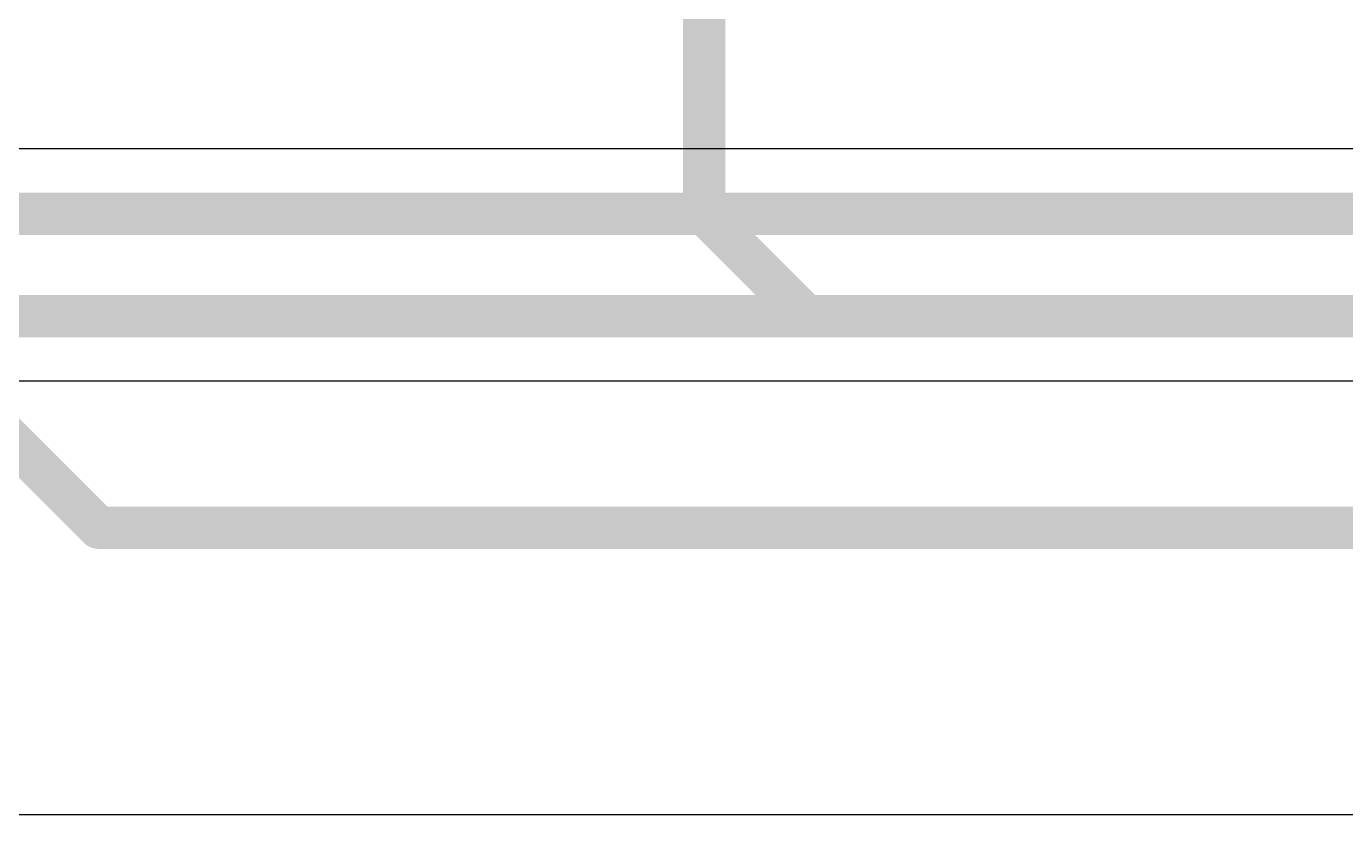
# Model space of a CAD drawing. Header units: inches. Extents: x -5 to 5328, y -4 to 5281.
# Drawn here: x 9.34 to 17.26, y 28.59 to 33.32 of the extents above; entities that cross this region are included whole.
import ezdxf

# ---------------------------------------------------------------- set-up
doc = ezdxf.new("R2010")
doc.units = ezdxf.units.IN
doc.layers.add('Bottom Layer', color=5, linetype='Continuous')
doc.layers.add('Top Layer', color=1, linetype='Continuous')

msp = doc.modelspace()

# ---------------------------------------------------------------- linework, layer by layer
at = {"layer": 'Bottom Layer'}
for p, q in [((24.5599, 32.587), (7.1019, 32.587)), ((6.6816, 31.195), (26.1855, 31.195))]:
    msp.add_line(p, q, dxfattribs=at)
for points in [[(6.941, 32.1985, 0.254, 0.254, 0), (25.0539, 32.1985, 0.254, 0.254, 0)], [(6.6816, 31.5835, 0.254, 0.254, 0), (26.1855, 31.5835, 0.254, 0.254, 0)]]:
    msp.add_lwpolyline(points, format="xyseb", dxfattribs=at)
at = {"layer": 'Top Layer'}
msp.add_line((4.361, 28.5915), (55.7439, 28.5915), dxfattribs=at)
msp.add_line((4.361, 28.5915), (55.7439, 28.5915), dxfattribs=at)
for points in [[(13.4116, 32.1985, 0.254, 0.254, 0), (13.4116, 37.4443, 0.254, 0.254, 0)], [(13.4116, 32.1985, 0.254, 0.254, 0), (14.0267, 31.5835, 0.254, 0.254, 0)], [(14.0267, 31.5835, 0.254, 0.254, 0), (91.2179, 31.5835, 0.254, 0.254, 0)], [(9.0753, 31.0144, 0.254, 0.254, 0), (9.7762, 30.3135, 0.254, 0.254, 0)], [(9.7762, 30.3135, 0.254, 0.254, 0), (14.3935, 30.3135, 0.254, 0.254, 0)], [(14.3935, 30.3135, 0.254, 0.254, 0), (60.5758, 30.3135, 0.254, 0.254, 0)]]:
    msp.add_lwpolyline(points, format="xyseb", dxfattribs=at)
for points in [[(13.3481, 32.1985, 0.127, 0.127, 1), (13.4751, 32.1985, 0.127, 0.127, 1)], [(13.3481, 32.1985, 0.127, 0.127, 1), (13.4751, 32.1985, 0.127, 0.127, 1)], [(13.9632, 31.5835, 0.127, 0.127, 1), (14.0902, 31.5835, 0.127, 0.127, 1)], [(13.9632, 31.5835, 0.127, 0.127, 1), (14.0902, 31.5835, 0.127, 0.127, 1)], [(9.7127, 30.3135, 0.127, 0.127, 1), (9.8397, 30.3135, 0.127, 0.127, 1)], [(9.7127, 30.3135, 0.127, 0.127, 1), (9.8397, 30.3135, 0.127, 0.127, 1)], [(14.33, 30.3135, 0.127, 0.127, 1), (14.457, 30.3135, 0.127, 0.127, 1)], [(14.33, 30.3135, 0.127, 0.127, 1), (14.457, 30.3135, 0.127, 0.127, 1)]]:
    msp.add_lwpolyline(points, format="xyseb", close=True, dxfattribs=at)

doc.saveas('drawing.dxf')
